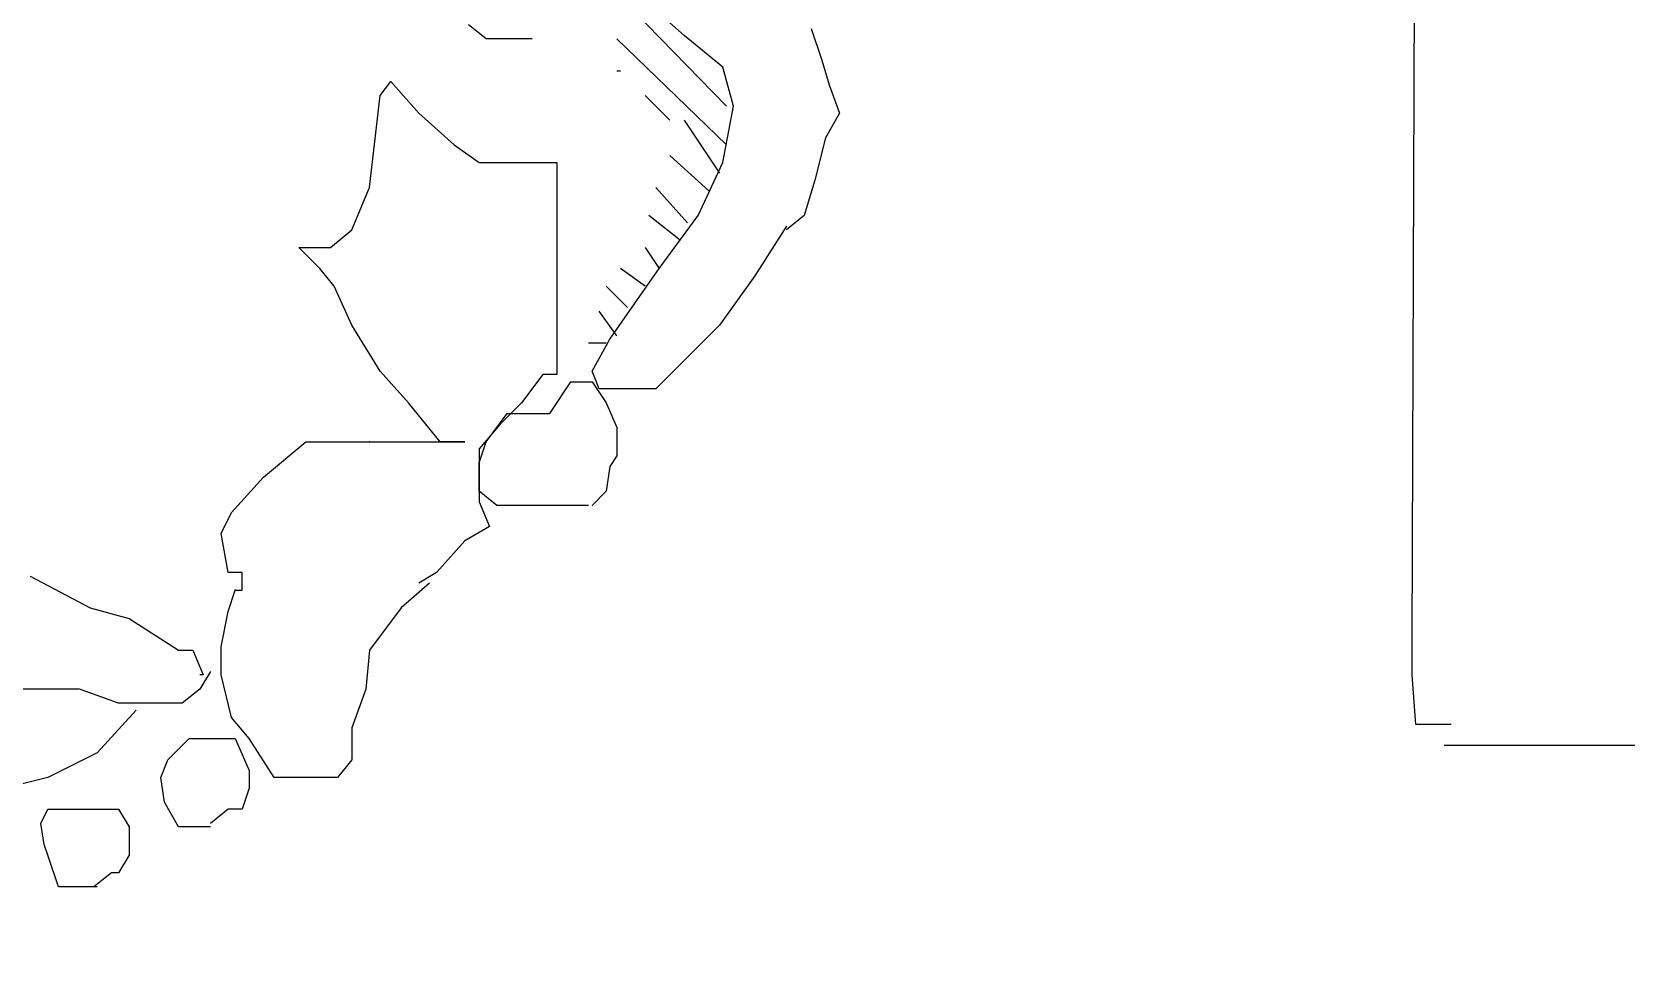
# Model space of a CAD drawing. Extents: x 731854 to 732444, y 4380981 to 4382008.
# Drawn here: x 731881.075 to 731885.585, y 4381835.47 to 4381838.08 of the extents above; entities that cross this region are included whole.
import ezdxf

# ---------------------------------------------------------------- set-up
doc = ezdxf.new("R2010")
doc.units = 0
doc.layers.get('0').update_dxf_attribs({"linetype": 'CONTINUOUS'})

msp = doc.modelspace()

# ---------------------------------------------------------------- linework, layer by layer
at = {"color": 0, "linetype": 'CONTINUOUS'}
for p, q in [((731884.98, 4381836.36), (731884.99, 4381839.22)), ((731884.98, 4381836.36), (731884.99, 4381839.22)), ((731882.68, 4381838.24), (731883.04, 4381837.87)), ((731882.68, 4381838.24), (731883.04, 4381837.87)), ((731882.92, 4381838.07), (731882.83, 4381838.15)), ((731882.92, 4381838.07), (731882.83, 4381838.15)), ((731882.36, 4381838.06), (731882.31, 4381838.1)), ((731882.36, 4381838.06), (731882.31, 4381838.1)), ((731883.03, 4381837.98), (731882.92, 4381838.07)), ((731883.03, 4381837.98), (731882.92, 4381838.07)), ((731883.28, 4381838.09), (731883.31, 4381838)), ((731883.28, 4381838.09), (731883.31, 4381838)), ((731882.4, 4381838.06), (731882.36, 4381838.06)), ((731882.4, 4381838.06), (731882.36, 4381838.06)), ((731882.49, 4381838.06), (731882.4, 4381838.06)), ((731882.49, 4381838.06), (731882.4, 4381838.06)), ((731883.04, 4381837.76), (731882.73, 4381838.06)), ((731883.04, 4381837.76), (731882.73, 4381838.06)), ((731883.06, 4381837.87), (731883.03, 4381837.98)), ((731883.06, 4381837.87), (731883.03, 4381837.98)), ((731883.31, 4381838), (731883.33, 4381837.93)), ((731883.31, 4381838), (731883.33, 4381837.93)), ((731882.06, 4381837.9), (731882.09, 4381837.94)), ((731882.06, 4381837.9), (731882.09, 4381837.94)), ((731882.09, 4381837.94), (731882.17, 4381837.85)), ((731882.09, 4381837.94), (731882.17, 4381837.85)), ((731882.73, 4381837.97), (731882.74, 4381837.97)), ((731882.73, 4381837.97), (731882.74, 4381837.97)), ((731882.05, 4381837.81), (731882.06, 4381837.9)), ((731882.05, 4381837.81), (731882.06, 4381837.9)), ((731882.81, 4381837.9), (731882.88, 4381837.83)), ((731882.81, 4381837.9), (731882.88, 4381837.83)), ((731883.33, 4381837.93), (731883.36, 4381837.85)), ((731883.33, 4381837.93), (731883.36, 4381837.85)), ((731882.17, 4381837.85), (731882.27, 4381837.76)), ((731882.17, 4381837.85), (731882.27, 4381837.76)), ((731883.03, 4381837.71), (731883.06, 4381837.87)), ((731883.03, 4381837.71), (731883.06, 4381837.87)), ((731883.36, 4381837.85), (731883.32, 4381837.78)), ((731883.36, 4381837.85), (731883.32, 4381837.78)), ((731882.03, 4381837.64), (731882.05, 4381837.81)), ((731882.03, 4381837.64), (731882.05, 4381837.81)), ((731882.92, 4381837.83), (731883.02, 4381837.68)), ((731882.92, 4381837.83), (731883.02, 4381837.68)), ((731882.27, 4381837.76), (731882.34, 4381837.71)), ((731882.27, 4381837.76), (731882.34, 4381837.71)), ((731883.32, 4381837.78), (731883.29, 4381837.66)), ((731883.32, 4381837.78), (731883.29, 4381837.66)), ((731882.34, 4381837.71), (731882.39, 4381837.71)), ((731882.34, 4381837.71), (731882.39, 4381837.71)), ((731882.39, 4381837.71), (731882.45, 4381837.71)), ((731882.39, 4381837.71), (731882.45, 4381837.71)), ((731882.45, 4381837.71), (731882.52, 4381837.71)), ((731882.45, 4381837.71), (731882.52, 4381837.71)), ((731882.52, 4381837.71), (731882.56, 4381837.71)), ((731882.52, 4381837.71), (731882.56, 4381837.71)), ((731882.56, 4381837.71), (731882.56, 4381837.59)), ((731882.56, 4381837.71), (731882.56, 4381837.59)), ((731882.99, 4381837.63), (731882.88, 4381837.73)), ((731882.99, 4381837.63), (731882.88, 4381837.73)), ((731882.96, 4381837.56), (731883.03, 4381837.71)), ((731882.96, 4381837.56), (731883.03, 4381837.71)), ((731881.98, 4381837.52), (731882.03, 4381837.64)), ((731881.98, 4381837.52), (731882.03, 4381837.64)), ((731882.84, 4381837.64), (731882.93, 4381837.54)), ((731882.84, 4381837.64), (731882.93, 4381837.54)), ((731883.29, 4381837.66), (731883.26, 4381837.56)), ((731883.29, 4381837.66), (731883.26, 4381837.56)), ((731882.56, 4381837.59), (731882.56, 4381837.5)), ((731882.56, 4381837.59), (731882.56, 4381837.5)), ((731882.91, 4381837.49), (731882.82, 4381837.56)), ((731882.91, 4381837.49), (731882.82, 4381837.56)), ((731882.85, 4381837.41), (731882.96, 4381837.56)), ((731882.85, 4381837.41), (731882.96, 4381837.56)), ((731883.21, 4381837.53), (731883.12, 4381837.39)), ((731883.21, 4381837.53), (731883.12, 4381837.39)), ((731883.26, 4381837.56), (731883.21, 4381837.52)), ((731883.26, 4381837.56), (731883.21, 4381837.52)), ((731881.92, 4381837.47), (731881.98, 4381837.52)), ((731881.92, 4381837.47), (731881.98, 4381837.52)), ((731882.56, 4381837.5), (731882.56, 4381837.4)), ((731882.56, 4381837.5), (731882.56, 4381837.4)), ((731881.89, 4381837.41), (731881.83, 4381837.47)), ((731881.83, 4381837.47), (731881.92, 4381837.47)), ((731881.89, 4381837.41), (731881.83, 4381837.47)), ((731881.83, 4381837.47), (731881.92, 4381837.47)), ((731882.81, 4381837.47), (731882.85, 4381837.41)), ((731882.81, 4381837.47), (731882.85, 4381837.41)), ((731881.93, 4381837.36), (731881.89, 4381837.41)), ((731881.93, 4381837.36), (731881.89, 4381837.41)), ((731882.56, 4381837.4), (731882.56, 4381837.3)), ((731882.56, 4381837.4), (731882.56, 4381837.3)), ((731882.71, 4381837.21), (731882.85, 4381837.41)), ((731882.71, 4381837.21), (731882.85, 4381837.41)), ((731882.81, 4381837.36), (731882.74, 4381837.41)), ((731882.81, 4381837.36), (731882.74, 4381837.41)), ((731881.98, 4381837.25), (731881.93, 4381837.36)), ((731881.98, 4381837.25), (731881.93, 4381837.36)), ((731882.7, 4381837.36), (731882.76, 4381837.3)), ((731882.7, 4381837.36), (731882.76, 4381837.3)), ((731883.12, 4381837.39), (731883.02, 4381837.25)), ((731883.12, 4381837.39), (731883.02, 4381837.25)), ((731882.56, 4381837.3), (731882.56, 4381837.18)), ((731882.56, 4381837.3), (731882.56, 4381837.18)), ((731882.73, 4381837.22), (731882.68, 4381837.29)), ((731882.73, 4381837.22), (731882.68, 4381837.29)), ((731882.06, 4381837.12), (731881.98, 4381837.25)), ((731882.06, 4381837.12), (731881.98, 4381837.25)), ((731883.02, 4381837.25), (731882.92, 4381837.15)), ((731883.02, 4381837.25), (731882.92, 4381837.15)), ((731882.56, 4381837.18), (731882.56, 4381837.11)), ((731882.56, 4381837.18), (731882.56, 4381837.11)), ((731882.65, 4381837.2), (731882.7, 4381837.2)), ((731882.65, 4381837.2), (731882.7, 4381837.2)), ((731882.66, 4381837.12), (731882.71, 4381837.21)), ((731882.66, 4381837.12), (731882.71, 4381837.21)), ((731882.92, 4381837.15), (731882.84, 4381837.07)), ((731882.92, 4381837.15), (731882.84, 4381837.07)), ((731882.14, 4381837.03), (731882.06, 4381837.12)), ((731882.14, 4381837.03), (731882.06, 4381837.12)), ((731882.52, 4381837.11), (731882.46, 4381837.03)), ((731882.52, 4381837.11), (731882.46, 4381837.03)), ((731882.56, 4381837.11), (731882.52, 4381837.11)), ((731882.56, 4381837.11), (731882.52, 4381837.11)), ((731882.54, 4381837), (731882.6, 4381837.09)), ((731882.54, 4381837), (731882.6, 4381837.09)), ((731882.6, 4381837.09), (731882.66, 4381837.09)), ((731882.6, 4381837.09), (731882.66, 4381837.09)), ((731882.68, 4381837.07), (731882.66, 4381837.12)), ((731882.68, 4381837.07), (731882.66, 4381837.12)), ((731882.66, 4381837.09), (731882.7, 4381837.03)), ((731882.66, 4381837.09), (731882.7, 4381837.03)), ((731882.23, 4381836.92), (731882.14, 4381837.03)), ((731882.23, 4381836.92), (731882.14, 4381837.03)), ((731882.46, 4381837.03), (731882.4, 4381836.97)), ((731882.46, 4381837.03), (731882.4, 4381836.97)), ((731882.7, 4381837.07), (731882.68, 4381837.07)), ((731882.7, 4381837.07), (731882.68, 4381837.07)), ((731882.76, 4381837.07), (731882.7, 4381837.07)), ((731882.76, 4381837.07), (731882.7, 4381837.07)), ((731882.7, 4381837.03), (731882.73, 4381836.96)), ((731882.7, 4381837.03), (731882.73, 4381836.96)), ((731882.84, 4381837.07), (731882.76, 4381837.07)), ((731882.84, 4381837.07), (731882.76, 4381837.07)), ((731882.36, 4381836.92), (731882.42, 4381837)), ((731882.36, 4381836.92), (731882.42, 4381837)), ((731882.42, 4381837), (731882.48, 4381837)), ((731882.42, 4381837), (731882.48, 4381837)), ((731882.48, 4381837), (731882.54, 4381837)), ((731882.48, 4381837), (731882.54, 4381837)), ((731882.4, 4381836.97), (731882.34, 4381836.9)), ((731882.4, 4381836.97), (731882.34, 4381836.9)), ((731882.73, 4381836.96), (731882.73, 4381836.88)), ((731882.73, 4381836.96), (731882.73, 4381836.88)), ((731881.73, 4381836.82), (731881.85, 4381836.92)), ((731881.73, 4381836.82), (731881.85, 4381836.92)), ((731881.85, 4381836.92), (731881.9, 4381836.92)), ((731881.85, 4381836.92), (731881.9, 4381836.92)), ((731881.9, 4381836.92), (731881.96, 4381836.92)), ((731881.9, 4381836.92), (731881.96, 4381836.92)), ((731881.96, 4381836.92), (731882.03, 4381836.92)), ((731881.96, 4381836.92), (731882.03, 4381836.92)), ((731882.03, 4381836.92), (731882.05, 4381836.92)), ((731882.03, 4381836.92), (731882.05, 4381836.92)), ((731882.05, 4381836.92), (731882.16, 4381836.92)), ((731882.05, 4381836.92), (731882.16, 4381836.92)), ((731882.16, 4381836.92), (731882.24, 4381836.92)), ((731882.16, 4381836.92), (731882.24, 4381836.92)), ((731882.3, 4381836.92), (731882.23, 4381836.92)), ((731882.3, 4381836.92), (731882.23, 4381836.92)), ((731882.24, 4381836.92), (731882.3, 4381836.92)), ((731882.24, 4381836.92), (731882.3, 4381836.92)), ((731882.34, 4381836.86), (731882.36, 4381836.92)), ((731882.34, 4381836.86), (731882.36, 4381836.92)), ((731882.34, 4381836.9), (731882.34, 4381836.85)), ((731882.34, 4381836.9), (731882.34, 4381836.85)), ((731882.34, 4381836.78), (731882.34, 4381836.86)), ((731882.34, 4381836.78), (731882.34, 4381836.86)), ((731882.34, 4381836.85), (731882.34, 4381836.75)), ((731882.34, 4381836.85), (731882.34, 4381836.75)), ((731882.71, 4381836.85), (731882.7, 4381836.78)), ((731882.71, 4381836.85), (731882.7, 4381836.78)), ((731882.73, 4381836.88), (731882.71, 4381836.85)), ((731882.73, 4381836.88), (731882.71, 4381836.85)), ((731881.64, 4381836.72), (731881.73, 4381836.82)), ((731881.64, 4381836.72), (731881.73, 4381836.82)), ((731882.39, 4381836.74), (731882.34, 4381836.78)), ((731882.39, 4381836.74), (731882.34, 4381836.78)), ((731882.7, 4381836.78), (731882.66, 4381836.74)), ((731882.7, 4381836.78), (731882.66, 4381836.74)), ((731881.61, 4381836.66), (731881.64, 4381836.72)), ((731881.61, 4381836.66), (731881.64, 4381836.72)), ((731882.34, 4381836.75), (731882.37, 4381836.68)), ((731882.34, 4381836.75), (731882.37, 4381836.68)), ((731882.42, 4381836.74), (731882.39, 4381836.74)), ((731882.42, 4381836.74), (731882.39, 4381836.74)), ((731882.48, 4381836.74), (731882.42, 4381836.74)), ((731882.48, 4381836.74), (731882.42, 4381836.74)), ((731882.56, 4381836.74), (731882.48, 4381836.74)), ((731882.56, 4381836.74), (731882.48, 4381836.74)), ((731882.65, 4381836.74), (731882.56, 4381836.74)), ((731882.65, 4381836.74), (731882.56, 4381836.74)), ((731882.37, 4381836.68), (731882.3, 4381836.64)), ((731882.37, 4381836.68), (731882.3, 4381836.64)), ((731881.63, 4381836.55), (731881.61, 4381836.66)), ((731881.63, 4381836.55), (731881.61, 4381836.66)), ((731882.3, 4381836.64), (731882.22, 4381836.55)), ((731882.3, 4381836.64), (731882.22, 4381836.55)), ((731881.07, 4381836.54), (731881.24, 4381836.45)), ((731881.07, 4381836.54), (731881.24, 4381836.45)), ((731881.67, 4381836.55), (731881.63, 4381836.55)), ((731881.67, 4381836.55), (731881.63, 4381836.55)), ((731881.67, 4381836.5), (731881.67, 4381836.55)), ((731881.67, 4381836.5), (731881.67, 4381836.55)), ((731882.22, 4381836.55), (731882.17, 4381836.52)), ((731882.22, 4381836.55), (731882.17, 4381836.52)), ((731881.63, 4381836.44), (731881.65, 4381836.5)), ((731881.63, 4381836.44), (731881.65, 4381836.5)), ((731881.65, 4381836.5), (731881.67, 4381836.5)), ((731881.65, 4381836.5), (731881.67, 4381836.5)), ((731882.2, 4381836.52), (731882.12, 4381836.45)), ((731882.2, 4381836.52), (731882.12, 4381836.45)), ((731881.24, 4381836.45), (731881.35, 4381836.42)), ((731881.24, 4381836.45), (731881.35, 4381836.42)), ((731882.12, 4381836.45), (731882.03, 4381836.33)), ((731882.12, 4381836.45), (731882.03, 4381836.33)), ((731881.35, 4381836.42), (731881.49, 4381836.33)), ((731881.35, 4381836.42), (731881.49, 4381836.33)), ((731881.61, 4381836.34), (731881.63, 4381836.44)), ((731881.61, 4381836.34), (731881.63, 4381836.44)), ((731884.98, 4381836.26), (731884.98, 4381836.36)), ((731884.98, 4381836.26), (731884.98, 4381836.36)), ((731881.49, 4381836.33), (731881.53, 4381836.33)), ((731881.49, 4381836.33), (731881.53, 4381836.33)), ((731881.53, 4381836.33), (731881.56, 4381836.26)), ((731881.53, 4381836.33), (731881.56, 4381836.26)), ((731881.61, 4381836.26), (731881.61, 4381836.34)), ((731881.61, 4381836.26), (731881.61, 4381836.34)), ((731882.03, 4381836.33), (731882.02, 4381836.22)), ((731882.03, 4381836.33), (731882.02, 4381836.22)), ((731881.58, 4381836.27), (731881.55, 4381836.22)), ((731881.58, 4381836.27), (731881.55, 4381836.22)), ((731881.1, 4381836.22), (731881.03, 4381836.22)), ((731881.1, 4381836.22), (731881.03, 4381836.22)), ((731881.21, 4381836.22), (731881.1, 4381836.22)), ((731881.21, 4381836.22), (731881.1, 4381836.22)), ((731881.32, 4381836.18), (731881.21, 4381836.22)), ((731881.32, 4381836.18), (731881.21, 4381836.22)), ((731881.55, 4381836.22), (731881.5, 4381836.18)), ((731881.55, 4381836.22), (731881.5, 4381836.18)), ((731881.56, 4381836.26), (731881.55, 4381836.26)), ((731881.56, 4381836.26), (731881.55, 4381836.26)), ((731881.64, 4381836.14), (731881.61, 4381836.26)), ((731881.64, 4381836.14), (731881.61, 4381836.26)), ((731882.02, 4381836.22), (731881.98, 4381836.11)), ((731882.02, 4381836.22), (731881.98, 4381836.11)), ((731884.99, 4381836.12), (731884.98, 4381836.26)), ((731884.99, 4381836.12), (731884.98, 4381836.26)), ((731881.42, 4381836.18), (731881.32, 4381836.18)), ((731881.42, 4381836.18), (731881.32, 4381836.18)), ((731881.5, 4381836.18), (731881.42, 4381836.18)), ((731881.5, 4381836.18), (731881.42, 4381836.18)), ((731881.37, 4381836.16), (731881.26, 4381836.04)), ((731881.37, 4381836.16), (731881.26, 4381836.04)), ((731881.69, 4381836.08), (731881.64, 4381836.14)), ((731881.69, 4381836.08), (731881.64, 4381836.14)), ((731881.98, 4381836.11), (731881.98, 4381836.02)), ((731881.98, 4381836.11), (731881.98, 4381836.02)), ((731885, 4381836.12), (731884.99, 4381836.12)), ((731885, 4381836.12), (731884.99, 4381836.12)), ((731885.04, 4381836.12), (731885, 4381836.12)), ((731885.04, 4381836.12), (731885, 4381836.12)), ((731885.09, 4381836.12), (731885.04, 4381836.12)), ((731885.09, 4381836.12), (731885.04, 4381836.12)), ((731881.26, 4381836.04), (731881.12, 4381835.97)), ((731881.26, 4381836.04), (731881.12, 4381835.97)), ((731881.46, 4381836.02), (731881.52, 4381836.08)), ((731881.46, 4381836.02), (731881.52, 4381836.08)), ((731881.52, 4381836.08), (731881.58, 4381836.08)), ((731881.52, 4381836.08), (731881.58, 4381836.08)), ((731881.58, 4381836.08), (731881.65, 4381836.08)), ((731881.58, 4381836.08), (731881.65, 4381836.08)), ((731881.65, 4381836.08), (731881.69, 4381835.99)), ((731881.65, 4381836.08), (731881.69, 4381835.99)), ((731881.76, 4381835.97), (731881.69, 4381836.08)), ((731881.76, 4381835.97), (731881.69, 4381836.08)), ((731885.26, 4381836.06), (731885.07, 4381836.06)), ((731885.26, 4381836.06), (731885.07, 4381836.06)), ((731885.57, 4381836.06), (731885.26, 4381836.06)), ((731885.57, 4381836.06), (731885.26, 4381836.06)), ((731886.18, 4381836.06), (731885.57, 4381836.06)), ((731886.18, 4381836.06), (731885.57, 4381836.06)), ((731881.44, 4381835.97), (731881.46, 4381836.02)), ((731881.44, 4381835.97), (731881.46, 4381836.02)), ((731881.98, 4381836.02), (731881.94, 4381835.97)), ((731881.98, 4381836.02), (731881.94, 4381835.97)), ((731881.12, 4381835.97), (731880.96, 4381835.93)), ((731881.12, 4381835.97), (731880.96, 4381835.93)), ((731881.45, 4381835.9), (731881.44, 4381835.97)), ((731881.45, 4381835.9), (731881.44, 4381835.97)), ((731881.69, 4381835.99), (731881.69, 4381835.94)), ((731881.69, 4381835.99), (731881.69, 4381835.94)), ((731881.83, 4381835.97), (731881.76, 4381835.97)), ((731881.83, 4381835.97), (731881.76, 4381835.97)), ((731881.89, 4381835.97), (731881.83, 4381835.97)), ((731881.89, 4381835.97), (731881.83, 4381835.97)), ((731881.94, 4381835.97), (731881.89, 4381835.97)), ((731881.94, 4381835.97), (731881.89, 4381835.97)), ((731881.69, 4381835.94), (731881.67, 4381835.88)), ((731881.69, 4381835.94), (731881.67, 4381835.88)), ((731881.1, 4381835.84), (731881.12, 4381835.88)), ((731881.1, 4381835.84), (731881.12, 4381835.88)), ((731881.12, 4381835.88), (731881.17, 4381835.88)), ((731881.12, 4381835.88), (731881.17, 4381835.88)), ((731881.17, 4381835.88), (731881.22, 4381835.88)), ((731881.17, 4381835.88), (731881.22, 4381835.88)), ((731881.22, 4381835.88), (731881.26, 4381835.88)), ((731881.22, 4381835.88), (731881.26, 4381835.88)), ((731881.26, 4381835.88), (731881.32, 4381835.88)), ((731881.26, 4381835.88), (731881.32, 4381835.88)), ((731881.32, 4381835.88), (731881.35, 4381835.83)), ((731881.32, 4381835.88), (731881.35, 4381835.83)), ((731881.49, 4381835.83), (731881.45, 4381835.9)), ((731881.49, 4381835.83), (731881.45, 4381835.9)), ((731881.63, 4381835.88), (731881.58, 4381835.84)), ((731881.63, 4381835.88), (731881.58, 4381835.84)), ((731881.67, 4381835.88), (731881.63, 4381835.88)), ((731881.67, 4381835.88), (731881.63, 4381835.88)), ((731881.11, 4381835.78), (731881.1, 4381835.84)), ((731881.11, 4381835.78), (731881.1, 4381835.84)), ((731881.35, 4381835.83), (731881.35, 4381835.75)), ((731881.35, 4381835.83), (731881.35, 4381835.75)), ((731881.53, 4381835.83), (731881.49, 4381835.83)), ((731881.53, 4381835.83), (731881.49, 4381835.83)), ((731881.58, 4381835.83), (731881.53, 4381835.83)), ((731881.58, 4381835.83), (731881.53, 4381835.83)), ((731881.12, 4381835.75), (731881.11, 4381835.78)), ((731881.12, 4381835.75), (731881.11, 4381835.78)), ((731881.15, 4381835.66), (731881.12, 4381835.75)), ((731881.15, 4381835.66), (731881.12, 4381835.75)), ((731881.35, 4381835.75), (731881.32, 4381835.7)), ((731881.35, 4381835.75), (731881.32, 4381835.7)), ((731881.3, 4381835.7), (731881.25, 4381835.66)), ((731881.3, 4381835.7), (731881.25, 4381835.66)), ((731881.32, 4381835.7), (731881.3, 4381835.7)), ((731881.32, 4381835.7), (731881.3, 4381835.7)), ((731881.19, 4381835.66), (731881.15, 4381835.66)), ((731881.19, 4381835.66), (731881.15, 4381835.66)), ((731881.26, 4381835.66), (731881.19, 4381835.66)), ((731881.26, 4381835.66), (731881.19, 4381835.66))]:
    msp.add_line(p, q, dxfattribs=at)
for p in [(731882.68, 4381837.06), (731882.68, 4381837.06), (731882.03, 4381836.92), (731882.03, 4381836.92), (731881.65, 4381836.5), (731881.65, 4381836.5), (731881.35, 4381835.83), (731881.35, 4381835.83)]:
    msp.add_point(p, dxfattribs=at)

# ---------------------------------------------------------------- meshes
mesh = msp.add_polyface(dxfattribs=at)
corners = [(732162.5, 4380981), (731854.5, 4382007.5), (732444, 4380981), (732444, 4382007.5), (731854.5, 4380981)]
mesh.append_faces([[corners[k] for k in face] for face in [(0, 1, 4), (1, 0, 2, 3)]], dxfattribs={"vtx0": -1, "color": 0})
mesh = msp.add_polyface(dxfattribs=at)
corners = [(732145.58, 4381821), (732145.58, 4382001.5), (731864.5, 4382001.5), (731864.5, 4381821)]
mesh.append_faces([[corners[k] for k in face] for face in [(0, 1, 2, 3)]], dxfattribs={"color": 0})

doc.saveas('drawing.dxf')
